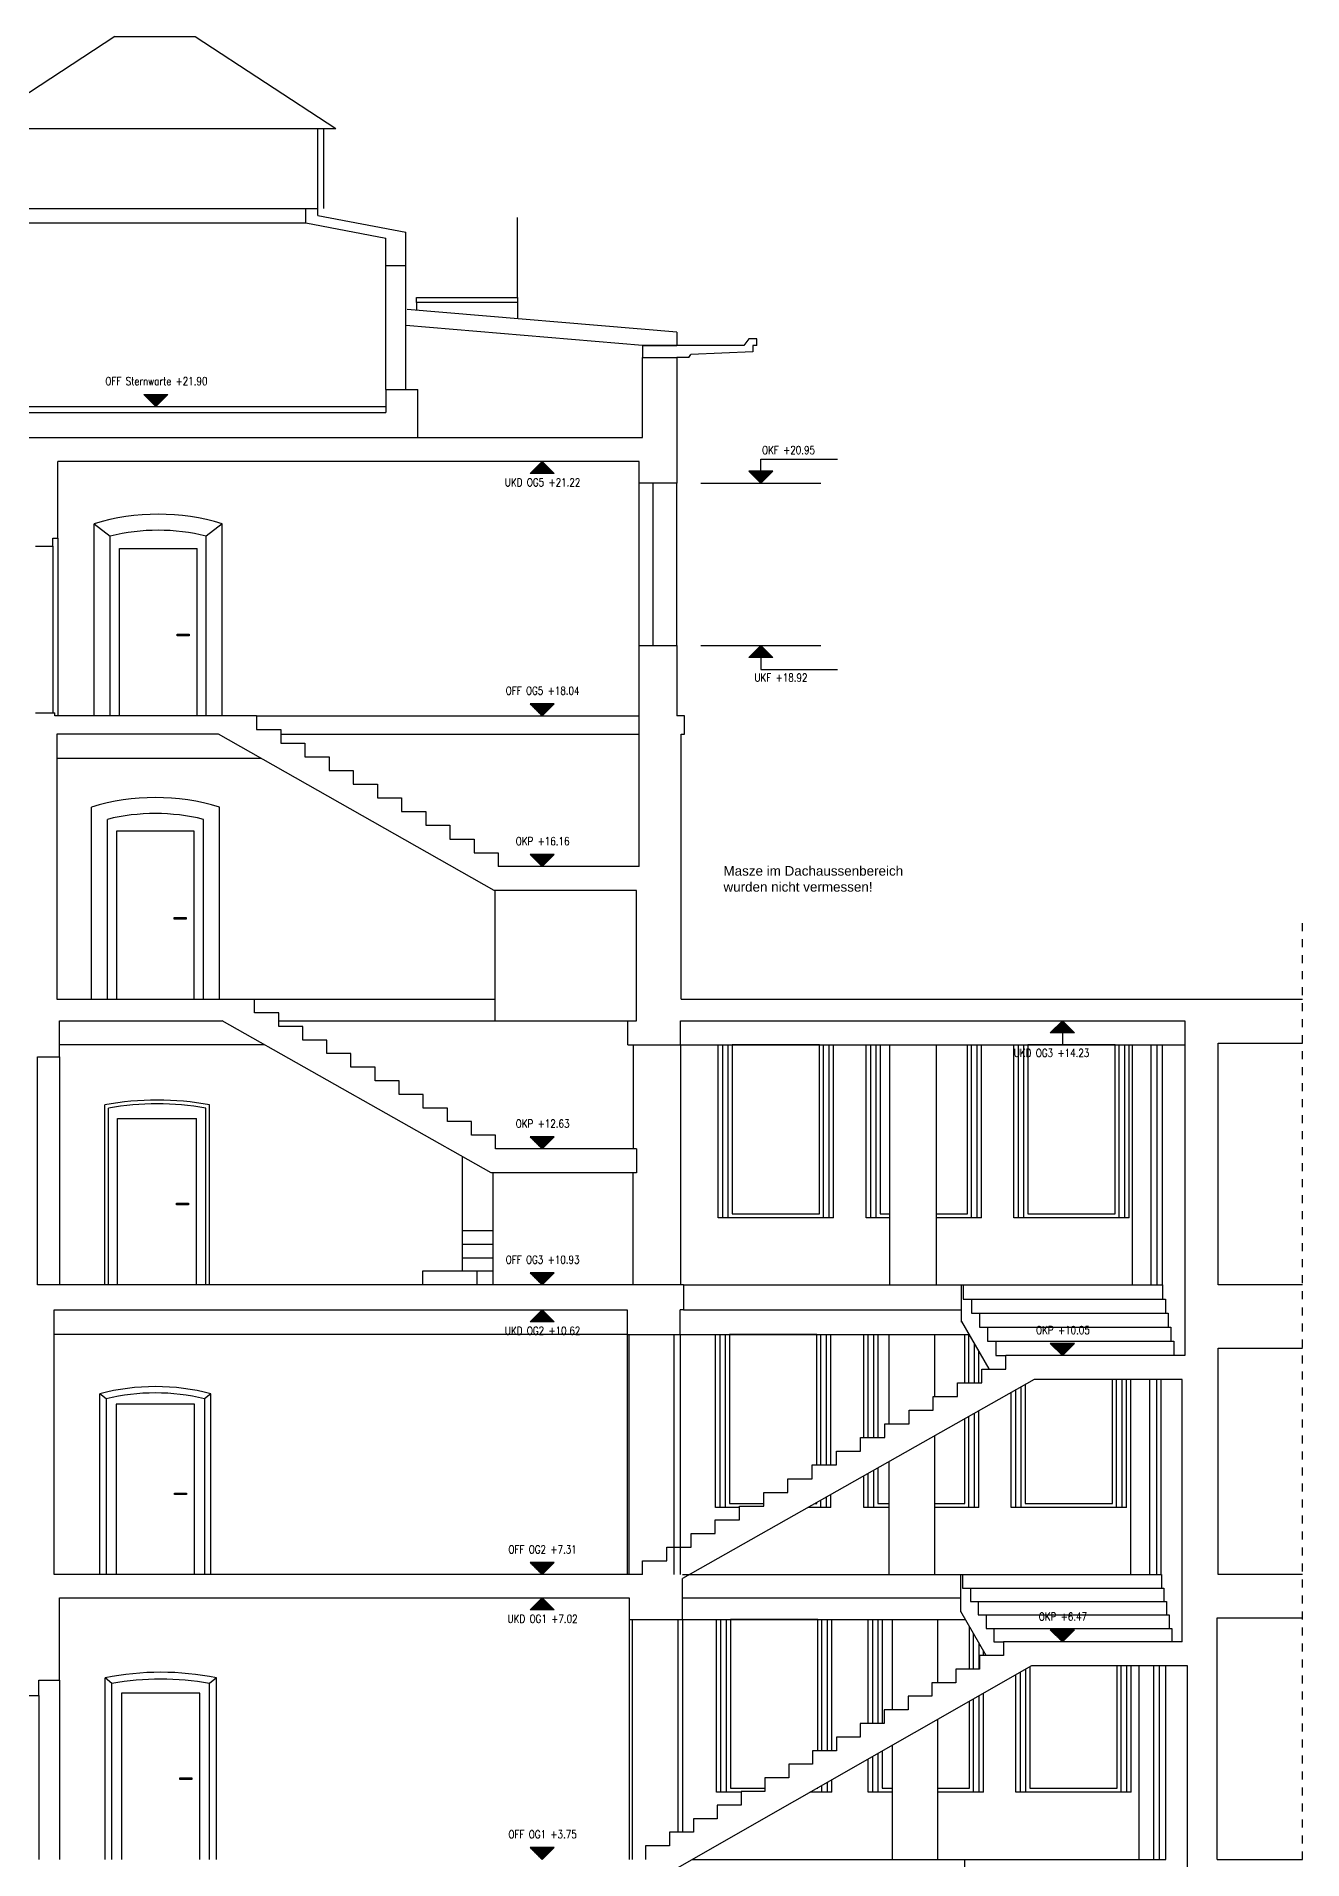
# Model space of a CAD drawing. Header units: metres. Extents: x -3551 to -3431, y -171 to 134.
# Drawn here: x -3507.15 to -3491.33, y 108.03 to 130.81 of the extents above; entities that cross this region are included whole.
import ezdxf
from ezdxf.enums import TextEntityAlignment as Align

# ---------------------------------------------------------------- set-up
doc = ezdxf.new("R2010")
doc.units = ezdxf.units.M
doc.header["$LTSCALE"] = 0.01
doc.linetypes.add('STRICHLINIE', pattern=[0.75, 0.5, -0.25])
for name, color, linetype in [('A_ansicht', 9, 'CONTINUOUS'), ('A_bemaßung', 7, 'CONTINUOUS'), ('A_fenster', 7, 'CONTINUOUS'), ('A_FUßBODEN', 2, 'CONTINUOUS'), ('A_text', 2, 'CONTINUOUS'), ('A_türen', 9, 'CONTINUOUS'), ('A_wände', 6, 'CONTINUOUS')]:
    doc.layers.add(name, color=color, linetype=linetype)
doc.styles.add('ARIAL', font='ARIAL.TTF')
doc.styles.add('SIMPLEX', font='simplex.shx', dxfattribs={"width": 0.8, "height": 0.1})

# ---------------------------------------------------------------- blocks, each defined once
blk = doc.blocks.new('G2_1')
at = {"layer": 'A_bemaßung', "color": 7, "linetype": 'Continuous'}
for points in [[(0, 0), (-0.15, 0.15), (0.15, 0.15), (0, 0)], [(-0.14, 0.14), (-0.14, 0.15)], [(-0.13, 0.13), (-0.13, 0.15)], [(-0.12, 0.12), (-0.12, 0.15)], [(-0.11, 0.11), (-0.11, 0.15)], [(-0.1, 0.1), (-0.1, 0.15)], [(-0.09, 0.09), (-0.09, 0.15)], [(-0.08, 0.08), (-0.08, 0.15)], [(-0.07, 0.07), (-0.07, 0.15)], [(-0.06, 0.06), (-0.06, 0.15)], [(-0.05, 0.05), (-0.05, 0.15)], [(-0.04, 0.04), (-0.04, 0.15)], [(-0.03, 0.03), (-0.03, 0.15)], [(-0.02, 0.02), (-0.02, 0.15)], [(-0.01, 0.01), (-0.01, 0.15)], [(0, 0), (0, 0.15)], [(0.01, 0.01), (0.01, 0.15)], [(0.02, 0.02), (0.02, 0.15)], [(0.03, 0.03), (0.03, 0.15)], [(0.04, 0.04), (0.04, 0.15)], [(0.05, 0.05), (0.05, 0.15)], [(0.06, 0.06), (0.06, 0.15)], [(0.07, 0.07), (0.07, 0.15)], [(0.08, 0.08), (0.08, 0.15)], [(0.09, 0.09), (0.09, 0.15)], [(0.1, 0.1), (0.1, 0.15)], [(0.11, 0.11), (0.11, 0.15)], [(0.12, 0.12), (0.12, 0.15)], [(0.13, 0.13), (0.13, 0.15)], [(0.14, 0.14), (0.14, 0.15)]]:
    blk.add_lwpolyline(points, dxfattribs=at)

msp = doc.modelspace()

# ---------------------------------------------------------------- linework, layer by layer
at = {"layer": 'A_ansicht', "linetype": 'Continuous'}
for p, q in [((-3506.16669, 130.81007), (-3507.92669, 129.66007)), ((-3506.16669, 130.81007), (-3505.16669, 130.81007)), ((-3505.16669, 130.81007), (-3503.40669, 129.66007)), ((-3507.92669, 129.66007), (-3503.40669, 129.66007)), ((-3503.63169, 128.66007), (-3503.63169, 129.66007)), ((-3503.55669, 128.66007), (-3503.55669, 129.66007)), ((-3507.55169, 128.66007), (-3503.78169, 128.66007)), ((-3507.55169, 128.48007), (-3503.78169, 128.48007)), ((-3499.1467, 127.11441), (-3502.51483, 127.39936)), ((-3499.5767, 126.95007), (-3502.53169, 127.20007)), ((-3499.1467, 127.11441), (-3499.1467, 126.95007)), ((-3499.5767, 126.95007), (-3499.1467, 126.95007))]:
    msp.add_line(p, q, dxfattribs=at)
at = {"layer": 'A_ansicht'}
for p, q in [((-3501.13587, 127.54726), (-3501.13587, 128.54726)), ((-3502.40033, 127.48726), (-3502.40033, 127.38967)), ((-3501.13587, 127.48726), (-3501.13587, 127.28269))]:
    msp.add_line(p, q, dxfattribs=at)
at = {"layer": 'A_ansicht', "color": 9, "linetype": 'Continuous'}
for p, q in [((-3499.61678, 123.20007), (-3499.61678, 125.23007)), ((-3499.44178, 123.20007), (-3499.44178, 125.23007)), ((-3499.1467, 123.20007), (-3499.1467, 125.23007)), ((-3506.42671, 122.32007), (-3506.42671, 124.72007)), ((-3506.42671, 124.72007), (-3506.22671, 124.5678)), ((-3504.82672, 124.72007), (-3505.02672, 124.5678)), ((-3504.82672, 122.32007), (-3504.82672, 124.72007)), ((-3506.94169, 124.44007), (-3506.94169, 122.36007)), ((-3506.88169, 124.54007), (-3506.88169, 122.32007)), ((-3506.22671, 122.32007), (-3506.22671, 124.5678)), ((-3505.02672, 122.32007), (-3505.02672, 124.5678)), ((-3504.39673, 122.32007), (-3499.61678, 122.32007)), ((-3504.09468, 122.09007), (-3499.61678, 122.09007)), ((-3506.89169, 121.79007), (-3504.34369, 121.79007)), ((-3506.46169, 118.78007), (-3506.46169, 121.18007)), ((-3506.26168, 118.78007), (-3506.26168, 121.0278)), ((-3505.06169, 118.78007), (-3505.06169, 121.0278)), ((-3504.86168, 118.78007), (-3504.86168, 121.18007)), ((-3501.41419, 118.51007), (-3501.41419, 120.14007)), ((-3504.42169, 118.78007), (-3501.41419, 118.78007)), ((-3504.12069, 118.51007), (-3499.75993, 118.51007)), ((-3504.29775, 118.21007), (-3506.85949, 118.21007)), ((-3506.85949, 118.06007), (-3506.85949, 115.21007)), ((-3499.68993, 118.21007), (-3499.68993, 116.91007)), ((-3499.09993, 118.21007), (-3492.79926, 118.21007)), ((-3499.09993, 118.21007), (-3499.09993, 115.21007)), ((-3498.62824, 116.05007), (-3498.62824, 118.21007)), ((-3498.57325, 116.05007), (-3498.57325, 118.21007)), ((-3498.50325, 116.05007), (-3498.50325, 118.21007)), ((-3497.31332, 116.05007), (-3497.31332, 118.21007)), ((-3497.24333, 116.05007), (-3497.24333, 118.21007)), ((-3497.18832, 116.05007), (-3497.18832, 118.21007)), ((-3496.77836, 116.05007), (-3496.77836, 118.21007)), ((-3496.72335, 116.05007), (-3496.72335, 118.21007)), ((-3496.65336, 116.05007), (-3496.65336, 118.21007)), ((-3496.4826, 115.21007), (-3496.4826, 118.21007)), ((-3495.89978, 115.21007), (-3495.89978, 118.21007)), ((-3495.46345, 116.05007), (-3495.46345, 118.21007)), ((-3495.39345, 116.05007), (-3495.39345, 118.21007)), ((-3495.33845, 116.05007), (-3495.33845, 118.21007)), ((-3494.93349, 116.05007), (-3494.93349, 118.21007)), ((-3494.87849, 116.05007), (-3494.87849, 118.21007)), ((-3494.80849, 116.05007), (-3494.80849, 118.21007)), ((-3493.61848, 116.05007), (-3493.61848, 118.21007)), ((-3493.5485, 116.05007), (-3493.5485, 118.21007)), ((-3493.49349, 116.05007), (-3493.49349, 118.21007)), ((-3493.45082, 115.21007), (-3493.45082, 118.21007)), ((-3493.21951, 115.21007), (-3493.21951, 118.21007)), ((-3493.14529, 115.21007), (-3493.14529, 118.21007)), ((-3493.07712, 115.21007), (-3493.07712, 118.21007)), ((-3506.29451, 115.21007), (-3506.29451, 117.46007)), ((-3506.24702, 115.21007), (-3506.24702, 117.42032)), ((-3505.03211, 115.21007), (-3505.03211, 117.42032)), ((-3504.9846, 115.21007), (-3504.9846, 117.46007)), ((-3501.8248, 115.38007), (-3501.8248, 116.81339)), ((-3501.43981, 115.21007), (-3501.43981, 116.61007)), ((-3499.68993, 115.21007), (-3499.68993, 116.61007)), ((-3497.18832, 116.05007), (-3498.62824, 116.05007)), ((-3496.4826, 116.05007), (-3496.77836, 116.05007)), ((-3495.33845, 116.05007), (-3495.89978, 116.05007)), ((-3493.49349, 116.05007), (-3494.93349, 116.05007)), ((-3501.8248, 115.89007), (-3501.43981, 115.89007)), ((-3501.8248, 115.72007), (-3501.43981, 115.72007)), ((-3501.8248, 115.55007), (-3501.43981, 115.55007)), ((-3501.63981, 115.21007), (-3501.63981, 115.38007)), ((-3499.06359, 115.21007), (-3493.07712, 115.21007)), ((-3495.58986, 114.74598), (-3495.58986, 115.21007)), ((-3499.06359, 114.90007), (-3495.58986, 114.90007)), ((-3495.46437, 115.03407), (-3493.03952, 115.03407)), ((-3495.36417, 114.85807), (-3493.00575, 114.85807)), ((-3499.76596, 114.59007), (-3506.92722, 114.59007)), ((-3499.76596, 114.59007), (-3499.76596, 111.59007)), ((-3499.7418, 111.59007), (-3499.7418, 114.59007)), ((-3499.18077, 111.59007), (-3499.18077, 114.59007)), ((-3499.10431, 114.59007), (-3495.49525, 114.59007)), ((-3499.10431, 114.59007), (-3499.10431, 111.59007)), ((-3498.66126, 112.43007), (-3498.66126, 114.59007)), ((-3498.60627, 112.43007), (-3498.60627, 114.59007)), ((-3498.53627, 112.43007), (-3498.53627, 114.59007)), ((-3497.34634, 112.96007), (-3497.34634, 114.59007)), ((-3497.27635, 112.96007), (-3497.27635, 114.59007)), ((-3497.22134, 112.96007), (-3497.22134, 114.59007)), ((-3496.81138, 113.30257), (-3496.81138, 114.59007)), ((-3496.75637, 113.30257), (-3496.75637, 114.59007)), ((-3496.68638, 113.30257), (-3496.68638, 114.59007)), ((-3496.49167, 113.47382), (-3496.49167, 114.59007)), ((-3495.92376, 113.81632), (-3495.92376, 114.59007)), ((-3495.58986, 114.75385), (-3495.24687, 114.16007)), ((-3495.49647, 113.98757), (-3495.49647, 114.59007)), ((-3495.26277, 114.68207), (-3492.97156, 114.68207)), ((-3495.42647, 113.98757), (-3495.42647, 114.47099)), ((-3495.37147, 113.98757), (-3495.37147, 114.37578)), ((-3495.15938, 114.50607), (-3492.93691, 114.50607)), ((-3494.84151, 112.43007), (-3494.84151, 113.93848)), ((-3493.6515, 112.43007), (-3493.6515, 114.03007)), ((-3493.58152, 112.43007), (-3493.58152, 114.03007)), ((-3493.52651, 112.43007), (-3493.52651, 114.03007)), ((-3493.47251, 111.59007), (-3493.47251, 114.03007)), ((-3493.2336, 111.59007), (-3493.2336, 114.03007)), ((-3493.14961, 111.59007), (-3493.14961, 114.03007)), ((-3493.09303, 111.59007), (-3493.09303, 114.03007)), ((-3506.35724, 111.59007), (-3506.35724, 113.85007)), ((-3506.27724, 113.78768), (-3506.35724, 113.85007)), ((-3506.27724, 113.78768), (-3506.27724, 111.59007)), ((-3504.96733, 113.85007), (-3505.04733, 113.78768)), ((-3505.04733, 113.78768), (-3505.04733, 111.59007)), ((-3504.96733, 111.59007), (-3504.96733, 113.85007)), ((-3494.96651, 112.43007), (-3494.96651, 113.86775)), ((-3494.91151, 112.43007), (-3494.91151, 113.89887)), ((-3495.49647, 112.43007), (-3495.49647, 113.5679)), ((-3495.42647, 112.43007), (-3495.42647, 113.6075)), ((-3495.37147, 112.43007), (-3495.37147, 113.63862)), ((-3495.92376, 111.59007), (-3495.92376, 113.32613)), ((-3496.49167, 111.59007), (-3496.49167, 113.0048)), ((-3496.81138, 112.43007), (-3496.81138, 112.82391)), ((-3496.75637, 112.43007), (-3496.75637, 112.85504)), ((-3496.68638, 112.43007), (-3496.68638, 112.89464)), ((-3497.27635, 112.43007), (-3497.27635, 112.56083)), ((-3497.22134, 112.43007), (-3497.22134, 112.59195)), ((-3498.36238, 112.43007), (-3498.66126, 112.43007)), ((-3497.22134, 112.43007), (-3497.50745, 112.43007)), ((-3497.34634, 112.43007), (-3497.34634, 112.52123)), ((-3496.49167, 112.43007), (-3496.81138, 112.43007)), ((-3495.37147, 112.43007), (-3495.92376, 112.43007)), ((-3493.52651, 112.43007), (-3494.96651, 112.43007)), ((-3499.07611, 111.59007), (-3493.09303, 111.59007)), ((-3495.59911, 111.12598), (-3495.59911, 111.59007)), ((-3495.47808, 111.42207), (-3493.05884, 111.42207)), ((-3499.07611, 111.30007), (-3495.59911, 111.30007)), ((-3495.37933, 111.25407), (-3493.02626, 111.25407)), ((-3499.74052, 111.03007), (-3499.74052, 108.03007)), ((-3499.69801, 108.03007), (-3499.69801, 111.03007)), ((-3499.12992, 108.37007), (-3499.12992, 111.03007)), ((-3499.07611, 111.03007), (-3495.54099, 111.03007)), ((-3499.07611, 111.03007), (-3499.07611, 108.37007)), ((-3498.64955, 108.87007), (-3498.64955, 111.03007)), ((-3498.59456, 108.87007), (-3498.59456, 111.03007)), ((-3498.52456, 108.87007), (-3498.52456, 111.03007)), ((-3497.33463, 109.39007), (-3497.33463, 111.03007)), ((-3497.26464, 109.39007), (-3497.26464, 111.03007)), ((-3497.20963, 109.39007), (-3497.20963, 111.03007)), ((-3496.75338, 109.73007), (-3496.75338, 111.03007)), ((-3496.69837, 109.73007), (-3496.69837, 111.03007)), ((-3496.62838, 109.73007), (-3496.62838, 111.03007)), ((-3496.45314, 109.90007), (-3496.45314, 111.03007)), ((-3495.8838, 110.24007), (-3495.8838, 111.03007)), ((-3495.27918, 110.58007), (-3495.59911, 111.12996)), ((-3495.28168, 111.08607), (-3492.99403, 111.08607)), ((-3495.43838, 110.41007), (-3495.43838, 110.8537)), ((-3495.36838, 110.41007), (-3495.36838, 110.73339)), ((-3495.18493, 110.91807), (-3492.96207, 110.91807)), ((-3495.31338, 110.58007), (-3495.31338, 110.63885)), ((-3506.86008, 110.27007), (-3506.86008, 108.03007)), ((-3506.2901, 108.03007), (-3506.2901, 110.30007)), ((-3506.20512, 110.2299), (-3506.2901, 110.30007)), ((-3504.9002, 110.30007), (-3504.98518, 110.2299)), ((-3504.9002, 108.03007), (-3504.9002, 110.30007)), ((-3494.90838, 108.87007), (-3494.90838, 110.33919)), ((-3494.85338, 108.87007), (-3494.85338, 110.37056)), ((-3494.78338, 108.87007), (-3494.78338, 110.41048)), ((-3493.59337, 108.87007), (-3493.59337, 110.45007)), ((-3493.52339, 108.87007), (-3493.52339, 110.45007)), ((-3493.46838, 108.87007), (-3493.46838, 110.45007)), ((-3493.36925, 108.03007), (-3493.36925, 110.45007)), ((-3493.18684, 108.03007), (-3493.18684, 110.45007)), ((-3493.1158, 108.03007), (-3493.1158, 110.45007)), ((-3493.03434, 108.03007), (-3493.03434, 110.45007)), ((-3507.12005, 110.08007), (-3507.12005, 108.03007)), ((-3506.20512, 108.03007), (-3506.20512, 110.2299)), ((-3504.98518, 108.03007), (-3504.98518, 110.2299)), ((-3495.43838, 108.87007), (-3495.43838, 110.03693)), ((-3495.36838, 108.87007), (-3495.36838, 110.07685)), ((-3495.31338, 108.87007), (-3495.31338, 110.10822)), ((-3495.8838, 108.03007), (-3495.8838, 109.78291)), ((-3496.62838, 108.87007), (-3496.62838, 109.35827)), ((-3496.45314, 108.03007), (-3496.45314, 109.45821)), ((-3496.75338, 108.87007), (-3496.75338, 109.28698)), ((-3496.69837, 108.87007), (-3496.69837, 109.31836)), ((-3497.33463, 108.87007), (-3497.33463, 108.9555)), ((-3497.26464, 108.87007), (-3497.26464, 108.99541)), ((-3497.20963, 108.87007), (-3497.20963, 109.02678)), ((-3498.34355, 108.87007), (-3498.64955, 108.87007)), ((-3497.20963, 108.87007), (-3497.48442, 108.87007)), ((-3496.45314, 108.87007), (-3496.75338, 108.87007)), ((-3495.31338, 108.87007), (-3495.8838, 108.87007)), ((-3493.46838, 108.87007), (-3494.90838, 108.87007)), ((-3498.95733, 108.03007), (-3493.03434, 108.03007)), ((-3495.54528, 107.56598), (-3495.54528, 108.03007))]:
    msp.add_line(p, q, dxfattribs=at)
at = {"layer": 'A_ansicht'}
msp.add_lwpolyline([(-3502.40033, 127.54726), (-3501.13587, 127.54726), (-3501.13587, 127.48726), (-3502.40033, 127.48726)], close=True, dxfattribs=at)
at = {"layer": 'A_ansicht', "color": 9, "linetype": 'Continuous'}
for points in [[(-3501.43981, 115.38007), (-3502.32479, 115.38007), (-3502.32479, 115.21007)], [(-3495.56665, 115.21007), (-3495.56665, 115.03407), (-3495.46437, 115.03407), (-3495.46437, 114.85807), (-3495.36417, 114.85807), (-3495.36417, 114.68207), (-3495.26277, 114.68207), (-3495.26277, 114.50607), (-3495.15938, 114.50607), (-3495.15938, 114.33007), (-3495.03312, 114.33007)], [(-3493.07712, 115.21007), (-3493.07712, 115.03407), (-3493.03952, 115.03407), (-3493.03952, 114.85807), (-3493.00575, 114.85807), (-3493.00575, 114.68207), (-3492.97156, 114.68207), (-3492.97156, 114.50607), (-3492.93691, 114.50607), (-3492.93691, 114.33007)], [(-3495.5759, 111.59007), (-3495.5759, 111.42207), (-3495.47808, 111.42207), (-3495.47808, 111.25407), (-3495.37933, 111.25407), (-3495.37933, 111.08607), (-3495.28168, 111.08607), (-3495.28168, 110.91807), (-3495.18493, 110.91807), (-3495.18493, 110.75007), (-3495.06467, 110.75007)], [(-3493.09115, 111.59007), (-3493.09115, 111.42207), (-3493.05884, 111.42207), (-3493.05884, 111.25407), (-3493.02626, 111.25407), (-3493.02626, 111.08607), (-3492.99403, 111.08607), (-3492.99403, 110.91807), (-3492.96207, 110.91807), (-3492.96207, 110.75007)]]:
    msp.add_lwpolyline(points, dxfattribs=at)
for centre, radius, start, end in [((-3505.62671, 122.11344), 2.72663, 72.93844, 107.061755), ((-3505.62671, 122.11344), 2.52663, 76.26295, 103.737264), ((-3505.66168, 118.5734), 2.72667, 72.938486, 107.061709), ((-3505.66168, 118.5734), 2.52667, 76.263165, 103.737049), ((-3505.63955, 113.91535), 3.60472, 79.531645, 100.468506), ((-3505.63955, 113.91535), 3.55722, 80.167832, 99.832639), ((-3505.66228, 111.21195), 2.72812, 75.242056, 104.758141), ((-3505.66228, 111.21195), 2.64812, 76.572118, 103.428086), ((-3505.59515, 106.88534), 3.48473, 78.496527, 101.503467), ((-3505.59515, 106.88534), 3.39973, 79.664174, 100.335821)]:
    msp.add_arc(centre, radius, start, end, dxfattribs=at)
at = {"layer": 'A_bemaßung', "color": 7, "linetype": 'Continuous'}
for p, q in [((-3498.8467, 125.23007), (-3497.3467, 125.23007)), ((-3498.8467, 123.20007), (-3497.3467, 123.20007))]:
    msp.add_line(p, q, dxfattribs=at)
for points in [[(-3498.0967, 125.23007), (-3497.9467, 125.38007), (-3498.2467, 125.38007), (-3498.0967, 125.23007), (-3498.0967, 125.53007), (-3497.13957, 125.53007)], [(-3498.2367, 125.37007), (-3498.2367, 125.38007)], [(-3498.2267, 125.36007), (-3498.2267, 125.38007)], [(-3498.2167, 125.35007), (-3498.2167, 125.38007)], [(-3498.2067, 125.34007), (-3498.2067, 125.38007)], [(-3498.1967, 125.33007), (-3498.1967, 125.38007)], [(-3498.1867, 125.32007), (-3498.1867, 125.38007)], [(-3498.1767, 125.31007), (-3498.1767, 125.38007)], [(-3498.1667, 125.30007), (-3498.1667, 125.38007)], [(-3498.1567, 125.29007), (-3498.1567, 125.38007)], [(-3498.1467, 125.28007), (-3498.1467, 125.38007)], [(-3498.1367, 125.27007), (-3498.1367, 125.38007)], [(-3498.1267, 125.26007), (-3498.1267, 125.38007)], [(-3498.1167, 125.25007), (-3498.1167, 125.38007)], [(-3498.1067, 125.24007), (-3498.1067, 125.38007)], [(-3498.0967, 125.23007), (-3498.0967, 125.38007)], [(-3498.0867, 125.24007), (-3498.0867, 125.38007)], [(-3498.0767, 125.25007), (-3498.0767, 125.38007)], [(-3498.0667, 125.26007), (-3498.0667, 125.38007)], [(-3498.0567, 125.27007), (-3498.0567, 125.38007)], [(-3498.0467, 125.28007), (-3498.0467, 125.38007)], [(-3498.0367, 125.29007), (-3498.0367, 125.38007)], [(-3498.0267, 125.30007), (-3498.0267, 125.38007)], [(-3498.0167, 125.31007), (-3498.0167, 125.38007)], [(-3498.0067, 125.32007), (-3498.0067, 125.38007)], [(-3497.9967, 125.33007), (-3497.9967, 125.38007)], [(-3497.9867, 125.34007), (-3497.9867, 125.38007)], [(-3497.9767, 125.35007), (-3497.9767, 125.38007)], [(-3497.9667, 125.36007), (-3497.9667, 125.38007)], [(-3497.9567, 125.37007), (-3497.9567, 125.38007)], [(-3498.0967, 123.20007), (-3497.9467, 123.05007), (-3498.2467, 123.05007), (-3498.0967, 123.20007), (-3498.0967, 122.90007), (-3497.13957, 122.90007)], [(-3498.2367, 123.06007), (-3498.2367, 123.05007)], [(-3498.2267, 123.07007), (-3498.2267, 123.05007)], [(-3498.2167, 123.08007), (-3498.2167, 123.05007)], [(-3498.2067, 123.09007), (-3498.2067, 123.05007)], [(-3498.1967, 123.10007), (-3498.1967, 123.05007)], [(-3498.1867, 123.11007), (-3498.1867, 123.05007)], [(-3498.1767, 123.12007), (-3498.1767, 123.05007)], [(-3498.1667, 123.13007), (-3498.1667, 123.05007)], [(-3498.1567, 123.14007), (-3498.1567, 123.05007)], [(-3498.1467, 123.15007), (-3498.1467, 123.05007)], [(-3498.1367, 123.16007), (-3498.1367, 123.05007)], [(-3498.1267, 123.17007), (-3498.1267, 123.05007)], [(-3498.1167, 123.18007), (-3498.1167, 123.05007)], [(-3498.1067, 123.19007), (-3498.1067, 123.05007)], [(-3498.0967, 123.20007), (-3498.0967, 123.05007)], [(-3498.0867, 123.19007), (-3498.0867, 123.05007)], [(-3498.0767, 123.18007), (-3498.0767, 123.05007)], [(-3498.0667, 123.17007), (-3498.0667, 123.05007)], [(-3498.0567, 123.16007), (-3498.0567, 123.05007)], [(-3498.0467, 123.15007), (-3498.0467, 123.05007)], [(-3498.0367, 123.14007), (-3498.0367, 123.05007)], [(-3498.0267, 123.13007), (-3498.0267, 123.05007)], [(-3498.0167, 123.12007), (-3498.0167, 123.05007)], [(-3498.0067, 123.11007), (-3498.0067, 123.05007)], [(-3497.9967, 123.10007), (-3497.9967, 123.05007)], [(-3497.9867, 123.09007), (-3497.9867, 123.05007)], [(-3497.9767, 123.08007), (-3497.9767, 123.05007)], [(-3497.9667, 123.07007), (-3497.9667, 123.05007)], [(-3497.9567, 123.06007), (-3497.9567, 123.05007)], [(-3494.32887, 118.51007), (-3494.17887, 118.36007), (-3494.47887, 118.36007), (-3494.32887, 118.51007), (-3494.32887, 118.21007), (-3493.37174, 118.21007)], [(-3494.37887, 118.46007), (-3494.37887, 118.36007)], [(-3494.36887, 118.47007), (-3494.36887, 118.36007)], [(-3494.35887, 118.48007), (-3494.35887, 118.36007)], [(-3494.34887, 118.49007), (-3494.34887, 118.36007)], [(-3494.33887, 118.50007), (-3494.33887, 118.36007)], [(-3494.32887, 118.51007), (-3494.32887, 118.36007)], [(-3494.31887, 118.50007), (-3494.31887, 118.36007)], [(-3494.30887, 118.49007), (-3494.30887, 118.36007)], [(-3494.29887, 118.48007), (-3494.29887, 118.36007)], [(-3494.28887, 118.47007), (-3494.28887, 118.36007)], [(-3494.27887, 118.46007), (-3494.27887, 118.36007)], [(-3494.46887, 118.37007), (-3494.46887, 118.36007)], [(-3494.45887, 118.38007), (-3494.45887, 118.36007)], [(-3494.44887, 118.39007), (-3494.44887, 118.36007)], [(-3494.43887, 118.40007), (-3494.43887, 118.36007)], [(-3494.42887, 118.41007), (-3494.42887, 118.36007)], [(-3494.41887, 118.42007), (-3494.41887, 118.36007)], [(-3494.40887, 118.43007), (-3494.40887, 118.36007)], [(-3494.39887, 118.44007), (-3494.39887, 118.36007)], [(-3494.38887, 118.45007), (-3494.38887, 118.36007)], [(-3494.26887, 118.45007), (-3494.26887, 118.36007)], [(-3494.25887, 118.44007), (-3494.25887, 118.36007)], [(-3494.24887, 118.43007), (-3494.24887, 118.36007)], [(-3494.23887, 118.42007), (-3494.23887, 118.36007)], [(-3494.22887, 118.41007), (-3494.22887, 118.36007)], [(-3494.21887, 118.40007), (-3494.21887, 118.36007)], [(-3494.20887, 118.39007), (-3494.20887, 118.36007)], [(-3494.19887, 118.38007), (-3494.19887, 118.36007)], [(-3494.18887, 118.37007), (-3494.18887, 118.36007)]]:
    msp.add_lwpolyline(points, dxfattribs=at)
at = {"layer": 'A_fenster', "linetype": 'Continuous'}
for p, q in [((-3495.51345, 116.10007), (-3495.51345, 118.21007)), ((-3495.89978, 116.10007), (-3495.51345, 116.10007)), ((-3496.63638, 114.59007), (-3496.63638, 113.30257)), ((-3495.54647, 113.98757), (-3495.54647, 114.59007)), ((-3493.7015, 112.48007), (-3493.7015, 114.03007)), ((-3495.54647, 112.48007), (-3495.54647, 113.53961)), ((-3497.41908, 112.48007), (-3497.39634, 112.48007)), ((-3497.39634, 112.48007), (-3497.39634, 112.49294)), ((-3495.92376, 112.48007), (-3495.54647, 112.48007)), ((-3496.57838, 111.03007), (-3496.57838, 109.73007)), ((-3495.48838, 110.41007), (-3495.48838, 110.93964)), ((-3493.64337, 108.92007), (-3493.64337, 110.45007)), ((-3495.48838, 108.92007), (-3495.48838, 110.00842)), ((-3497.39675, 108.92007), (-3497.38463, 108.92007)), ((-3497.38463, 108.92007), (-3497.38463, 108.92698)), ((-3495.8838, 108.92007), (-3495.48838, 108.92007))]:
    msp.add_line(p, q, dxfattribs=at)
for points in [[(-3497.36332, 116.10007), (-3497.36332, 118.21007), (-3498.45325, 118.21007), (-3498.45325, 116.10007), (-3497.36332, 116.10007)], [(-3496.60336, 118.21007), (-3496.60336, 116.10007), (-3496.4826, 116.10007)], [(-3493.66848, 116.10007), (-3493.66848, 118.21007), (-3494.75849, 118.21007), (-3494.75849, 116.10007), (-3493.66848, 116.10007)], [(-3497.39634, 112.96007), (-3497.39634, 114.59007), (-3498.48627, 114.59007), (-3498.48627, 112.48007), (-3498.05972, 112.48007)], [(-3494.79151, 113.96677), (-3494.79151, 112.48007), (-3493.7015, 112.48007)], [(-3496.63638, 112.92293), (-3496.63638, 112.48007), (-3496.49167, 112.48007)], [(-3497.38463, 109.39007), (-3497.38463, 111.03007), (-3498.47456, 111.03007), (-3498.47456, 108.92007), (-3498.04547, 108.92007)], [(-3494.73338, 110.43899), (-3494.73338, 108.92007), (-3493.64337, 108.92007)], [(-3496.57838, 109.38679), (-3496.57838, 108.92007), (-3496.45314, 108.92007)]]:
    msp.add_lwpolyline(points, dxfattribs=at)
at = {"layer": 'A_FUßBODEN'}
msp.add_line((-3508.55169, 126.18807, 0), (-3502.78169, 126.18807), dxfattribs=at)
at = {"layer": 'A_text', "color": 7, "linetype": 'STRICHLINIE', "ltscale": 2}
msp.add_line((-3491.3273, 100.23007), (-3491.3273, 119.78007), dxfattribs=at)
at = {"layer": 'A_türen', "linetype": 'Continuous'}
for p, q in [((-3505.14172, 122.32007), (-3505.14172, 124.41007)), ((-3505.1471, 115.21007), (-3505.1471, 117.29007))]:
    msp.add_line(p, q, dxfattribs=at)
for points in [[(-3506.11171, 122.32007), (-3506.11171, 124.41007), (-3505.14172, 124.41007)], [(-3505.39172, 123.32007), (-3505.39172, 123.34007), (-3505.24172, 123.34007), (-3505.24172, 123.32007), (-3505.39172, 123.32007)], [(-3505.17669, 118.78007), (-3505.17669, 120.88007), (-3506.14668, 120.88007), (-3506.14668, 118.78007)], [(-3505.42669, 119.78007), (-3505.42669, 119.80007), (-3505.27669, 119.80007), (-3505.27669, 119.78007), (-3505.42669, 119.78007)], [(-3506.13454, 115.21007), (-3506.13454, 117.29007), (-3505.1471, 117.29007)], [(-3505.3971, 116.21007), (-3505.3971, 116.23007), (-3505.2471, 116.23007), (-3505.2471, 116.21007), (-3505.3971, 116.21007)], [(-3505.17233, 111.59007), (-3505.17233, 113.72007), (-3506.15226, 113.72007), (-3506.15226, 111.59007)], [(-3505.42233, 112.59007), (-3505.42233, 112.61007), (-3505.27233, 112.61007), (-3505.27233, 112.59007), (-3505.42233, 112.59007)], [(-3505.10518, 108.03007), (-3505.10518, 110.11007), (-3506.08512, 110.11007), (-3506.08512, 108.03007)], [(-3505.35518, 109.03007), (-3505.35518, 109.05007), (-3505.20518, 109.05007), (-3505.20518, 109.03007), (-3505.35518, 109.03007)]]:
    msp.add_lwpolyline(points, dxfattribs=at)
at = {"layer": 'A_wände', "linetype": 'Continuous'}
for p, q in [((-3503.78169, 128.48007), (-3503.78169, 128.66007)), ((-3503.78169, 128.66007), (-3503.63169, 128.66007)), ((-3503.78169, 128.48007), (-3502.78169, 128.29007)), ((-3503.63169, 128.57372), (-3503.63169, 128.66007)), ((-3503.63169, 128.57372), (-3502.53169, 128.36472)), ((-3502.78169, 126.40007), (-3502.78169, 128.29007)), ((-3502.53169, 126.40007), (-3502.53169, 128.36472)), ((-3502.78169, 127.95007), (-3502.53169, 127.95007)), ((-3498.31034, 126.95007), (-3499.5767, 126.95007)), ((-3499.5767, 126.95007), (-3499.5767, 126.80007)), ((-3498.2467, 127.03007), (-3498.31034, 126.95007)), ((-3498.1467, 127.03007), (-3498.2467, 127.03007)), ((-3498.1467, 126.95007), (-3498.1967, 126.95007)), ((-3498.1967, 126.95007), (-3498.1967, 126.87007)), ((-3498.1467, 126.95007), (-3498.1467, 127.03007)), ((-3499.5767, 125.80007), (-3499.5767, 126.80007)), ((-3499.5767, 126.80007), (-3499.1467, 126.80007)), ((-3498.9967, 126.80007), (-3499.1467, 126.80007)), ((-3499.1467, 126.80007), (-3499.1467, 125.23007)), ((-3498.9967, 126.80007), (-3498.9717, 126.83507)), ((-3498.1967, 126.87007), (-3498.9717, 126.83507)), ((-3502.78169, 126.40007), (-3502.38169, 126.40007)), ((-3502.78169, 126.40007), (-3502.78169, 126.11007)), ((-3502.38169, 125.80007), (-3502.38169, 126.40007)), ((-3508.55169, 126.11007), (-3502.78169, 126.11007)), ((-3508.95169, 125.80007), (-3499.5767, 125.80007)), ((-3499.61678, 125.50007), (-3506.88169, 125.50007)), ((-3499.61678, 125.23007), (-3499.61678, 125.50007)), ((-3499.1467, 125.23007), (-3499.61678, 125.23007)), ((-3506.91671, 122.32007), (-3506.91671, 122.36007)), ((-3504.39673, 122.32007), (-3506.91671, 122.32007)), ((-3504.87382, 122.09007), (-3506.89169, 122.09007)), ((-3501.42798, 120.14007), (-3504.87382, 122.09007)), ((-3499.09167, 118.78007), (-3499.09167, 122.09007)), ((-3499.61678, 120.44007), (-3501.37677, 120.44007)), ((-3499.65169, 120.14007), (-3501.42798, 120.14007)), ((-3499.65169, 118.51007), (-3499.65169, 120.14007)), ((-3499.09167, 118.78007), (-3491.3273, 118.78007)), ((-3501.46481, 116.61007), (-3504.82893, 118.51007)), ((-3499.09993, 118.51007), (-3492.79926, 118.51007)), ((-3492.79926, 118.51007), (-3492.79926, 114.33007)), ((-3499.65169, 116.91007), (-3501.41169, 116.91007)), ((-3499.65169, 116.91007), (-3499.65169, 116.61007)), ((-3499.65169, 116.61007), (-3501.46481, 116.61007)), ((-3492.79926, 114.33007), (-3495.03312, 114.33007)), ((-3494.67963, 114.03007), (-3499.07611, 111.54251)), ((-3492.83111, 114.03007), (-3494.67963, 114.03007)), ((-3492.83111, 110.75007), (-3492.83111, 114.03007)), ((-3499.07611, 111.03007), (-3499.07611, 111.54251)), ((-3506.86008, 110.27007), (-3506.86008, 111.30007)), ((-3506.86008, 111.30007), (-3499.74052, 111.30007)), ((-3499.74052, 111.30007), (-3499.74052, 111.03007)), ((-3499.74052, 111.03007), (-3499.07611, 111.03007)), ((-3492.39256, 108.03007), (-3492.39256, 111.05007)), ((-3492.39256, 111.05007), (-3491.3273, 111.05007)), ((-3492.83111, 110.75007), (-3495.06467, 110.75007)), ((-3507.12005, 110.08007), (-3507.12005, 110.27007)), ((-3507.12005, 110.27007), (-3506.86008, 110.27007)), ((-3494.71396, 110.45007), (-3499.14307, 107.92414)), ((-3492.76587, 110.45007), (-3494.71396, 110.45007)), ((-3492.76587, 107.19007), (-3492.76587, 110.45007)), ((-3507.28254, 110.08007), (-3507.12005, 110.08007)), ((-3492.39256, 108.03007), (-3491.3273, 108.03007))]:
    msp.add_line(p, q, dxfattribs=at)
at = {"layer": 'A_wände'}
for p, q in [((-3506.88169, 124.54007), (-3506.88169, 125.50007)), ((-3507.16168, 124.44007), (-3506.94169, 124.44007)), ((-3506.94169, 124.44007), (-3506.94169, 124.54007)), ((-3506.94169, 124.54007), (-3506.88169, 124.54007)), ((-3507.16168, 122.36007), (-3506.91671, 122.36007))]:
    msp.add_line(p, q, dxfattribs=at)
at = {"layer": 'A_wände', "linetype": 'Continuous'}
for points in [[(-3499.61678, 120.44007), (-3499.61678, 123.20007), (-3499.1467, 123.20007), (-3499.1467, 122.32007)], [(-3504.39673, 122.32007), (-3504.39673, 122.14917), (-3504.09468, 122.14917), (-3504.09468, 121.97827), (-3503.79269, 121.97827), (-3503.79269, 121.80737), (-3503.4907, 121.80737), (-3503.4907, 121.63647), (-3503.18871, 121.63647), (-3503.18871, 121.46557), (-3502.88675, 121.46557), (-3502.88672, 121.29467), (-3502.58473, 121.29467), (-3502.58473, 121.12377), (-3502.28274, 121.12377), (-3502.28274, 120.95287), (-3501.98075, 120.95287), (-3501.98075, 120.78197), (-3501.67876, 120.78197), (-3501.67876, 120.61107), (-3501.37677, 120.61107), (-3501.37677, 120.44007)], [(-3499.09167, 122.09007), (-3499.05167, 122.09007), (-3499.05167, 122.32007), (-3499.1467, 122.32007)], [(-3506.89169, 122.09007), (-3506.89169, 118.78007), (-3504.42169, 118.78007)], [(-3501.41169, 116.91007), (-3501.41169, 117.08007), (-3501.71269, 117.08007), (-3501.71269, 117.25007), (-3502.01369, 117.25007), (-3502.01369, 117.42007), (-3502.31469, 117.42007), (-3502.31469, 117.59007), (-3502.61569, 117.59007), (-3502.61569, 117.76007), (-3502.91669, 117.76007), (-3502.91669, 117.93007), (-3503.21769, 117.93007), (-3503.21769, 118.10007), (-3503.51869, 118.10007), (-3503.51869, 118.27007), (-3503.81969, 118.27007), (-3503.81969, 118.44007), (-3504.12069, 118.44007), (-3504.12069, 118.61007), (-3504.42169, 118.61007), (-3504.42169, 118.78007)], [(-3499.06359, 115.21007), (-3507.13448, 115.21007), (-3507.13448, 118.06007), (-3506.85949, 118.06007), (-3506.85949, 118.51007), (-3504.82893, 118.51007)], [(-3499.75993, 118.21007), (-3499.75993, 118.51007), (-3499.65169, 118.51007)], [(-3499.75993, 118.21007), (-3499.09993, 118.21007), (-3499.09993, 118.51007)], [(-3491.3273, 115.21007), (-3492.38208, 115.21007), (-3492.38208, 118.23007), (-3491.3273, 118.23007)], [(-3499.06359, 115.21007), (-3499.06359, 114.90007), (-3499.10431, 114.90007)], [(-3499.57309, 111.59007), (-3506.92722, 111.59007), (-3506.92722, 114.90007), (-3499.76596, 114.90007), (-3499.76596, 114.59007), (-3499.10431, 114.59007), (-3499.10431, 114.90007)], [(-3491.3273, 111.59007), (-3492.38235, 111.59007), (-3492.38235, 114.42007), (-3491.3273, 114.42007)], [(-3499.57309, 111.59007), (-3499.57309, 111.76132), (-3499.27036, 111.76132), (-3499.27036, 111.93257), (-3498.9677, 111.93257), (-3498.9677, 112.10382), (-3498.66504, 112.10382), (-3498.66504, 112.27507), (-3498.36238, 112.27507), (-3498.36238, 112.44632), (-3498.05972, 112.44632), (-3498.05972, 112.61757), (-3497.75706, 112.61757), (-3497.75706, 112.78882), (-3497.4544, 112.78882), (-3497.4544, 112.96007), (-3497.15174, 112.96007), (-3497.15174, 113.13132), (-3496.84908, 113.13132), (-3496.84908, 113.30257), (-3496.54642, 113.30257), (-3496.54642, 113.47382), (-3496.24376, 113.47382), (-3496.24376, 113.64507), (-3495.9411, 113.64507), (-3495.9411, 113.81632), (-3495.63844, 113.81632), (-3495.63844, 113.98757), (-3495.33578, 113.98757), (-3495.33578, 114.15882), (-3495.03312, 114.15882), (-3495.03312, 114.33007)], [(-3495.06467, 110.75007), (-3495.06467, 110.58007), (-3495.36275, 110.58007), (-3495.36275, 110.41007), (-3495.66083, 110.41007), (-3495.66083, 110.24007), (-3495.95891, 110.24007), (-3495.95891, 110.07007), (-3496.25699, 110.07007), (-3496.25699, 109.90007), (-3496.55507, 109.90007), (-3496.55507, 109.73007), (-3496.85315, 109.73007), (-3496.85315, 109.56007), (-3497.15123, 109.56007), (-3497.15123, 109.39007), (-3497.44931, 109.39007), (-3497.44931, 109.22007), (-3497.74739, 109.22007), (-3497.74739, 109.05007), (-3498.04547, 109.05007), (-3498.04547, 108.88007), (-3498.34355, 108.88007), (-3498.34355, 108.71007), (-3498.64163, 108.71007), (-3498.64163, 108.54007), (-3498.93971, 108.54007), (-3498.93971, 108.37007), (-3499.23779, 108.37007), (-3499.23779, 108.20007), (-3499.53597, 108.20007), (-3499.53597, 108.03007)]]:
    msp.add_lwpolyline(points, dxfattribs=at)

# ---------------------------------------------------------------- block references
at = {"layer": 'A_bemaßung', "color": 7, "rotation": 1.015187933717243e-11}
msp.add_blockref('G2_1', (-3505.65669, 126.18807, 0), dxfattribs=at)
at = {"layer": 'A_bemaßung', "color": 7, "xscale": -1, "yscale": -1}
for p in [(-3500.83074, 125.50007), (-3500.83074, 114.90007), (-3500.83074, 111.30007)]:
    msp.add_blockref('G2_1', p, dxfattribs=at)
at = {"layer": 'A_bemaßung', "color": 7, "xscale": -1}
for p in [(-3500.83074, 122.32007), (-3500.83074, 120.44007), (-3500.83074, 116.91007), (-3500.83074, 115.21007), (-3494.32887, 114.33007), (-3500.83074, 111.59007), (-3494.32887, 110.75007), (-3500.83074, 108.03007)]:
    msp.add_blockref('G2_1', p, dxfattribs=at)

# ---------------------------------------------------------------- texts
at = {"layer": 'A_bemaßung', "color": 7, "linetype": 'Continuous', "style": 'SIMPLEX', "width": 0.8}
for s, p in [('OFF Sternwarte +21.90', (-3505.64931, 126.42322, 0)), ('UKD OG5 +21.22', (-3500.82336, 125.15848)), ('OFF OG5 +18.04', (-3500.82336, 122.55522)), ('OKP +16.16', (-3500.82336, 120.67522)), ('OKP +12.63', (-3500.82336, 117.14522)), ('OFF OG3 +10.93', (-3500.82336, 115.44522)), ('UKD OG2 +10.62', (-3500.82336, 114.55848)), ('OKP +10.05', (-3494.32149, 114.56522)), ('OFF OG2 +7.31', (-3500.82336, 111.82522)), ('UKD OG1 +7.02', (-3500.82336, 110.95848)), ('OKP +6.47', (-3494.32149, 110.98522)), ('OFF OG1 +3.75', (-3500.82336, 108.26522))]:
    msp.add_text(s, height=0.1, dxfattribs=at).set_placement(p, align=Align.BOTTOM_CENTER)
for s, p in [('OKF +20.95', (-3498.08143, 125.56208)), ('UKF +18.92', (-3498.17564, 122.71808)), ('UKD OG3 +14.23', (-3494.93464, 118.02808))]:
    msp.add_text(s, height=0.1, dxfattribs=at).set_placement(p, align=Align.BOTTOM_LEFT)
at = {"layer": 'A_text', "color": 2, "linetype": 'Continuous', "style": 'ARIAL'}
for s, p in [('Masze im Dachaussenbereich', (-3498.56336, 120.28799)), ('wurden nicht vermessen!', (-3498.56336, 120.08799))]:
    msp.add_text(s, height=0.12, dxfattribs=at).set_placement(p, align=Align.BOTTOM_LEFT)

doc.saveas('drawing.dxf')
